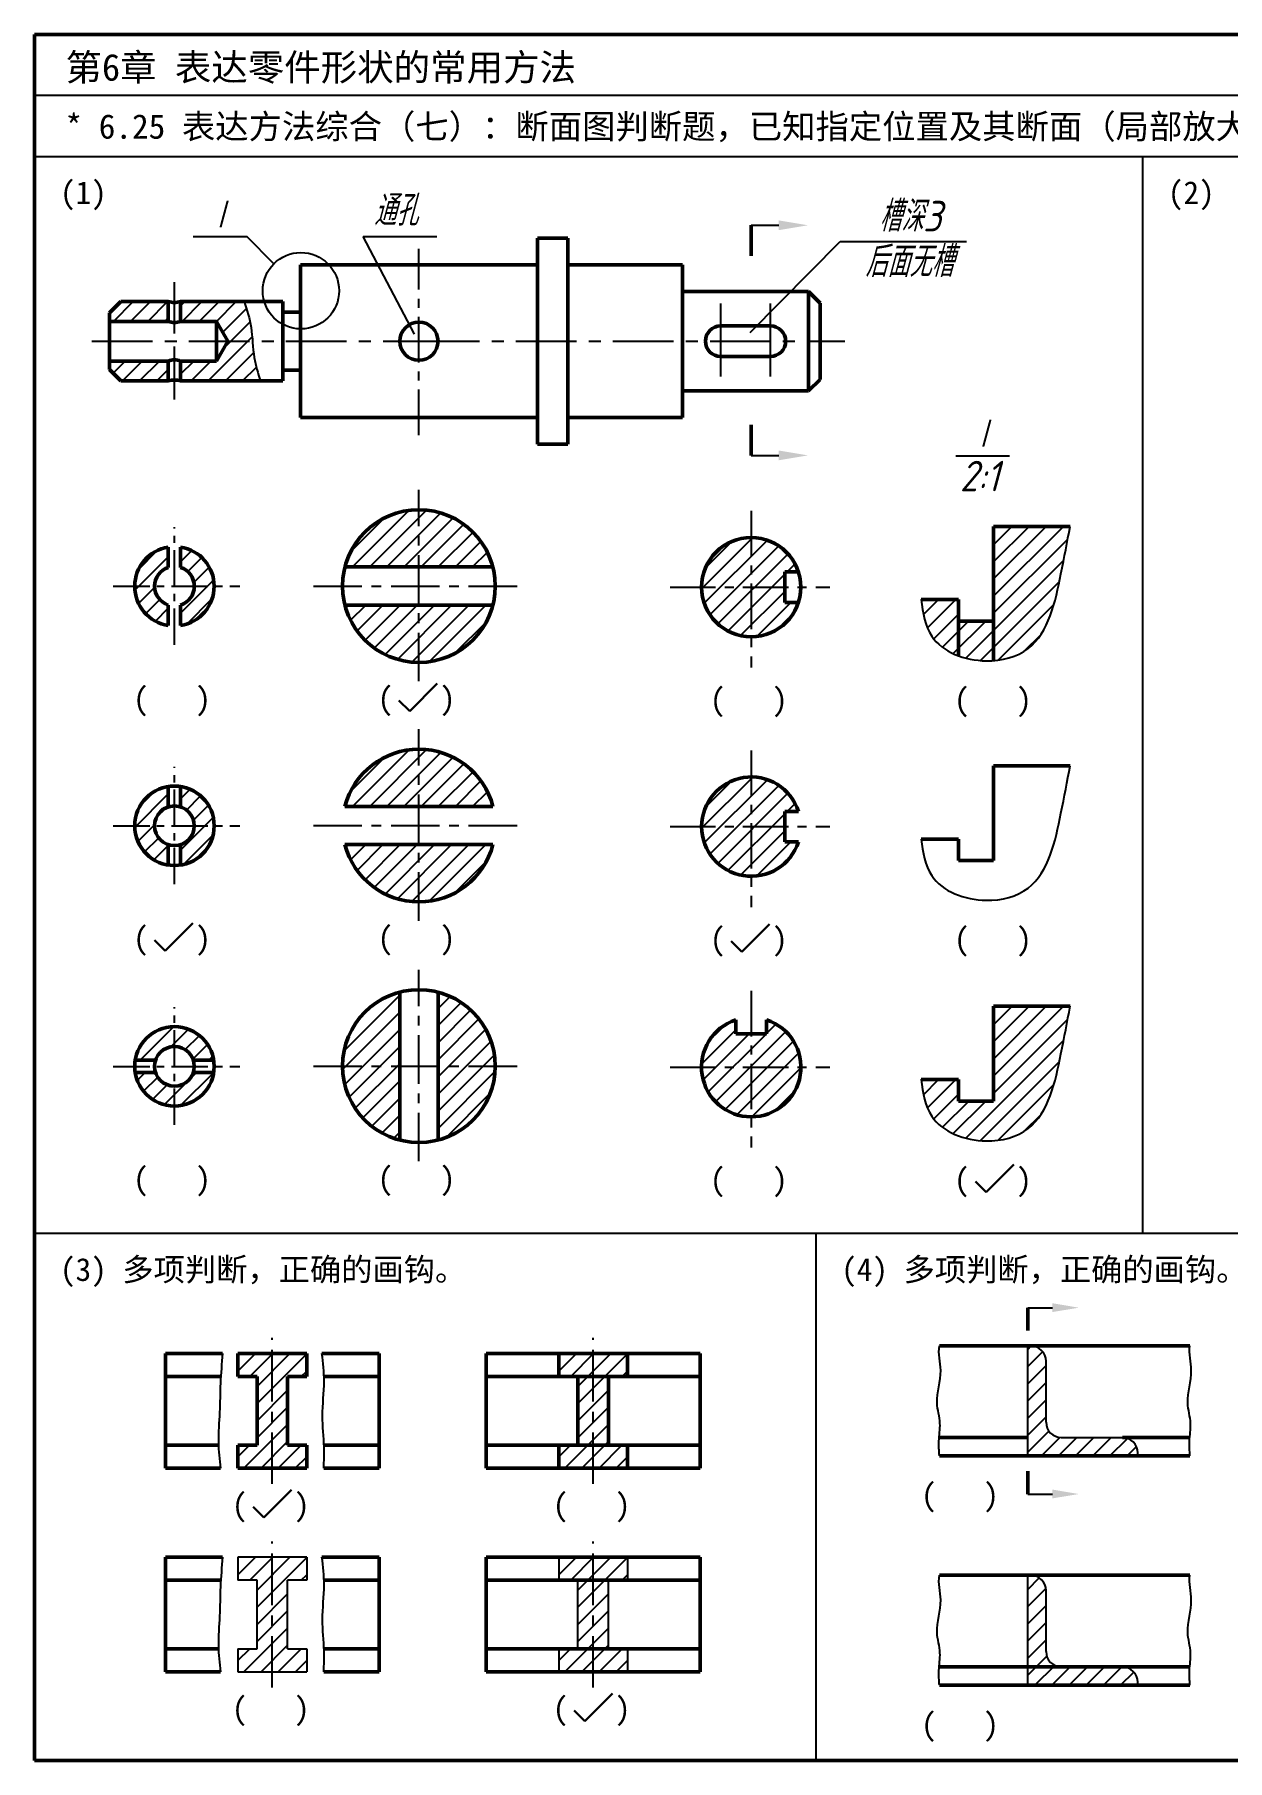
# Model space of a CAD drawing. Header units: millimetres. Extents: x 0 to 322, y 0 to 226.
# Drawn here: x 0 to 156.1, y 0 to 226 of the extents above; entities that cross this region are included whole.
import ezdxf

# ---------------------------------------------------------------- set-up
doc = ezdxf.new("R2010")
doc.units = ezdxf.units.MM
doc.header["$LTSCALE"] = 0.25
doc.linetypes.add('CENTER', pattern=[50.8, 31.75, -6.35, 6.35, -6.35])
doc.layers.add('点画线层', color=7, linetype='CENTER')
doc.layers.add('细实线层', color=7, linetype='Continuous')
doc.layers.add('答案', color=1, linetype='Continuous', lineweight=30)
doc.layers.add('粗实线层', color=7, linetype='Continuous', lineweight=50)
doc.styles.get("Standard").update_dxf_attribs({"font": 'gbeitc.shx', "height": 4, "bigfont": 'gbcbig.shx'})
doc.styles.add('宋体', font='SimSun.ttf', dxfattribs={"height": 3.5})
pattern_1 = [(45, (-6.898, 0), (-1.122532, 1.122532), [])]

msp = doc.modelspace()

# ---------------------------------------------------------------- hatches: boundary and pattern name
at = {"layer": '细实线层'}
h = msp.add_hatch(dxfattribs=at)
h.set_pattern_fill('ANSI31', color=256, scale=0.5, style=0)
h.set_pattern_definition([(45, (-670.4583, -573.1674), (-1.122532, 1.122532), [])])
h.paths.add_polyline_path([(17.51, 191.04), (11.31, 191.04), (9.81, 189.54), (9.81, 188.44), (17.51, 188.44)])
edge = h.paths.add_edge_path()
edge.add_spline(control_points=[(28.53, 185.84), (28.49, 186.45), (28.34, 188.22), (27.8, 189.92), (27.45, 191.04)], knot_values=[0, 0, 0, 0, 1.813186, 5.325549, 5.325549, 5.325549, 5.325549], degree=3, periodic=0)
edge.add_line((27.45, 191.04), (19.11, 191.04))
edge.add_line((19.11, 191.04), (19.11, 188.44))
edge.add_line((19.11, 188.44), (23.81, 188.44))
edge.add_line((23.81, 188.44), (25.31, 185.84))
edge.add_line((25.31, 185.84), (28.53, 185.84))
h.paths.add_polyline_path([(17.51, 183.24), (9.81, 183.24), (9.81, 182.14), (11.31, 180.64), (17.51, 180.64)])
edge = h.paths.add_edge_path()
edge.add_spline(control_points=[(29.57, 180.64), (29.25, 181.65), (28.72, 183.35), (28.59, 185.12), (28.53, 185.84)], knot_values=[5.325549, 5.325549, 5.325549, 5.325549, 8.489433, 10.642177, 10.642177, 10.642177, 10.642177], degree=3, periodic=0)
edge.add_line((28.53, 185.84), (25.31, 185.84))
edge.add_line((25.31, 185.84), (23.81, 183.24))
edge.add_line((23.81, 183.24), (19.11, 183.24))
edge.add_line((19.11, 183.24), (19.11, 180.64))
edge.add_line((19.11, 180.64), (29.57, 180.64))
h = msp.add_hatch(dxfattribs=at)
h.set_pattern_fill('ANSI31', color=256, scale=0.5, style=0)
h.set_pattern_definition([(45, (-667.4583, -581.9874), (-1.122532, 1.122532), [])])
h.paths.add_polyline_path([(50.31, 163.78, 0.341999), (40.63, 156.28), (50.31, 156.28)])
h.paths.add_polyline_path([(50.31, 163.78), (50.31, 156.28), (59.99, 156.28, 0.341999)])
h.paths.add_polyline_path([(59.99, 151.28), (50.31, 151.28), (50.31, 143.78, 0.341999)])
h.paths.add_polyline_path([(50.31, 151.28), (40.63, 151.28, 0.341999), (50.31, 143.78)])
h = msp.add_hatch(dxfattribs=at)
h.set_pattern_fill('ANSI31', color=256, scale=0.5, style=0)
edge = h.paths.add_edge_path()
edge.add_line((120.92, 152), (116.03, 152))
edge.add_spline(control_points=[(116.03, 152), (116.29, 150.28), (116.78, 147.03), (119.47, 145.19), (120.92, 144.65)], knot_values=[0, 0, 0, 0, 4.989593, 9.368462, 9.368462, 9.368462, 9.368462], degree=3, periodic=0)
edge.add_line((120.92, 144.65), (120.92, 152))
edge = h.paths.add_edge_path()
edge.add_line((125.52, 149.2), (120.92, 149.2))
edge.add_line((120.92, 149.2), (120.92, 144.65))
edge.add_spline(control_points=[(120.92, 144.65), (122.06, 144.23), (123.65, 143.95), (125.2, 143.99), (125.52, 144.01)], knot_values=[9.368462, 9.368462, 9.368462, 9.368462, 12.807583, 13.716205, 13.716205, 13.716205, 13.716205], degree=3, periodic=0)
edge.add_line((125.52, 144.01), (125.52, 149.2))
edge = h.paths.add_edge_path()
edge.add_spline(control_points=[(125.52, 144.01), (127.23, 144.14), (132.38, 145.84), (134.11, 154.14), (135.16, 159.58), (135.55, 161.6)], knot_values=[13.716205, 13.716205, 13.716205, 13.716205, 18.540639, 29.218921, 35.558947, 35.558947, 35.558947, 35.558947], degree=3, periodic=0)
edge.add_line((135.55, 161.6), (125.52, 161.6))
edge.add_line((125.52, 161.6), (125.52, 144.01))
h = msp.add_hatch(dxfattribs=at)
h.set_pattern_fill('ANSI31', color=256, scale=0.5, style=0)
h.set_pattern_definition([(45, (-670.4583, -581.9874), (-1.122532, 1.122532), [])])
h.paths.add_polyline_path([(17.51, 158.89, 0.369664), (13.11, 153.75), (15.71, 153.75, -0.325305), (17.51, 156.22)])
h.paths.add_polyline_path([(15.71, 153.75), (13.11, 153.75, 0.369664), (17.51, 148.61), (17.51, 151.27, -0.325305)])
h.paths.add_polyline_path([(23.51, 153.75), (20.91, 153.75, -0.325305), (19.11, 151.27), (19.11, 148.61, 0.369664)])
h.paths.add_polyline_path([(19.11, 158.89), (19.11, 156.22, -0.325305), (20.91, 153.75), (23.51, 153.75, 0.369664)])
h = msp.add_hatch(dxfattribs=at)
h.set_pattern_fill('ANSI31', color=256, scale=0.5, style=0)
h.set_pattern_definition([(45, (-654.8386, -581.9874), (-1.122532, 1.122532), [])])
h.paths.add_polyline_path([(93.8, 160.14), (93.8, 153.64), (98.19, 153.64), (98.19, 155.64), (99.98, 155.64, 0.325305)])
h.paths.add_polyline_path([(93.8, 160.14, 0.414214), (87.3, 153.64), (93.8, 153.64)])
h.paths.add_polyline_path([(93.8, 153.64), (87.3, 153.64, 0.414214), (93.8, 147.14)])
h.paths.add_polyline_path([(99.98, 151.64), (98.19, 151.64), (98.19, 153.64), (93.8, 153.64), (93.8, 147.14, 0.325305)])
h = msp.add_hatch(dxfattribs=at)
h.set_pattern_fill('ANSI31', color=256, scale=0.5, style=0)
h.set_pattern_definition([(45, (-667.4583, -613.3443), (-1.122532, 1.122532), [])])
h.paths.add_polyline_path([(50.31, 132.42, 0.341999), (40.63, 124.92), (50.31, 124.92)])
h.paths.add_polyline_path([(50.31, 132.42), (50.31, 124.92), (59.99, 124.92, 0.341999)])
h.paths.add_polyline_path([(59.99, 119.92), (50.31, 119.92), (50.31, 112.42, 0.341999)])
h.paths.add_polyline_path([(50.31, 119.92), (40.63, 119.92, 0.341999), (50.31, 112.42)])
h = msp.add_hatch(dxfattribs=at)
h.set_pattern_fill('ANSI31', color=256, scale=0.5, style=0)
h.set_pattern_definition([(45, (-670.4583, -581.612), (-1.122532, 1.122532), [])])
h.paths.add_polyline_path([(17.51, 127.53, 0.369664), (13.11, 122.39), (15.71, 122.39, -0.325305), (17.51, 124.86)])
h.paths.add_polyline_path([(15.71, 122.39), (13.11, 122.39, 0.369664), (17.51, 117.25), (17.51, 119.92, -0.325305)])
h.paths.add_polyline_path([(23.51, 122.39), (20.91, 122.39, -0.325305), (19.11, 119.92), (19.11, 117.25, 0.369664)])
h.paths.add_polyline_path([(19.11, 127.53), (19.11, 124.86, -0.325305), (20.91, 122.39), (23.51, 122.39, 0.369664)])
h = msp.add_hatch(dxfattribs=at)
h.set_pattern_fill('ANSI31', color=256, scale=0.5, style=0)
h.set_pattern_definition([(45, (-654.8386, -613.3443), (-1.122532, 1.122532), [])])
h.paths.add_polyline_path([(93.8, 128.78), (93.8, 122.28), (98.19, 122.28), (98.19, 124.28), (99.98, 124.28, 0.325305)])
h.paths.add_polyline_path([(93.8, 128.78, 0.414214), (87.3, 122.28), (93.8, 122.28)])
h.paths.add_polyline_path([(93.8, 122.28), (87.3, 122.28, 0.414214), (93.8, 115.78)])
h.paths.add_polyline_path([(99.98, 120.28), (98.19, 120.28), (98.19, 122.28), (93.8, 122.28), (93.8, 115.78, 0.325305)])
h = msp.add_hatch(dxfattribs=at)
h.set_pattern_fill('ANSI31', color=256, scale=0.5, style=0)
h.set_pattern_definition([(45, (-667.4583, -581.3797), (-1.122532, 1.122532), [])])
h.paths.add_polyline_path([(47.81, 100.61, 0.341999), (40.31, 90.92), (47.81, 90.92)])
h.paths.add_polyline_path([(52.81, 100.61), (52.81, 90.92), (60.31, 90.92, 0.341999)])
h.paths.add_polyline_path([(60.31, 90.92), (52.81, 90.92), (52.81, 81.24, 0.341999)])
h.paths.add_polyline_path([(47.81, 90.92), (40.31, 90.92, 0.341999), (47.81, 81.24)])
h = msp.add_hatch(dxfattribs=at)
h.set_pattern_fill('ANSI31', color=256, scale=0.5, style=0)
edge = h.paths.add_edge_path()
edge.add_spline(control_points=[(116.03, 89.15), (116.29, 87.42), (116.96, 82.98), (123.89, 80.36), (132.31, 82.64), (134.11, 91.28), (135.16, 96.72), (135.55, 98.75)], knot_values=[0, 0, 0, 0, 4.989593, 12.807583, 18.540639, 29.218921, 35.558947, 35.558947, 35.558947, 35.558947], degree=3, periodic=0)
edge.add_line((135.55, 98.75), (125.52, 98.75))
edge.add_line((125.52, 98.75), (125.52, 86.35))
edge.add_line((125.52, 86.35), (120.92, 86.35))
edge.add_line((120.92, 86.35), (120.92, 89.15))
edge.add_line((120.92, 89.15), (116.03, 89.15))
h = msp.add_hatch(dxfattribs=at)
h.set_pattern_fill('ANSI31', color=256, scale=0.5, style=0)
h.set_pattern_definition([(45, (-670.4583, -581.3797), (-1.122532, 1.122532), [])])
h.paths.add_polyline_path([(18.31, 88.29, -0.325305), (15.84, 90.09), (13.17, 90.09, 0.369664), (18.31, 85.69)])
h.paths.add_polyline_path([(23.45, 90.09), (20.78, 90.09, -0.325305), (18.31, 88.29), (18.31, 85.69, 0.369664)])
h.paths.add_polyline_path([(18.31, 96.09), (18.31, 93.49, -0.325305), (20.78, 91.69), (23.45, 91.69, 0.369664)])
h.paths.add_polyline_path([(18.31, 96.09, 0.369664), (13.17, 91.69), (15.84, 91.69, -0.325305), (18.31, 93.49)])
h = msp.add_hatch(dxfattribs=at)
h.set_pattern_fill('ANSI31', color=256, scale=0.5, style=0)
h.set_pattern_definition([(45, (-654.8386, -581.3797), (-1.122532, 1.122532), [])])
h.paths.add_polyline_path([(93.8, 95.17), (91.8, 95.17), (91.8, 96.97, 0.325305), (87.3, 90.78), (93.8, 90.78)])
h.paths.add_polyline_path([(93.8, 90.78), (87.3, 90.78, 0.414214), (93.8, 84.28)])
h.paths.add_polyline_path([(100.3, 90.78), (93.8, 90.78), (93.8, 84.28, 0.414214)])
h.paths.add_polyline_path([(95.8, 96.97), (95.8, 95.17), (93.8, 95.17), (93.8, 90.78), (100.3, 90.78, 0.325305)])
h = msp.add_hatch(dxfattribs=at)
h.set_pattern_fill('ANSI31', color=256, scale=0.5)
h.set_pattern_definition(pattern_1)
h.paths.add_polyline_path([(132.39, 52.29, 0.414214), (130.39, 54.29), (129.99, 54.29), (129.99, 39.89), (144.39, 39.89), (144.39, 40.29, 0.414214), (142.39, 42.29), (134.39, 42.29, -0.414214), (132.39, 44.29)])
h = msp.add_hatch(dxfattribs=at)
h.set_pattern_fill('ANSI31', color=256, scale=0.5)
h.set_pattern_definition([(45, (-2, 6.6379), (-1.12253, 1.12253), [])])
h.paths.add_polyline_path([(35.62, 53.28), (26.62, 53.28), (26.62, 50.28), (35.62, 50.28)])
h.paths.add_polyline_path([(33.12, 50.28), (29.12, 50.28), (29.12, 41.28), (33.12, 41.28)])
h.paths.add_polyline_path([(35.62, 41.28), (26.62, 41.28), (26.62, 38.28), (35.62, 38.28)])
h = msp.add_hatch(dxfattribs=at)
h.set_pattern_fill('ANSI31', color=256, scale=0.5)
h.set_pattern_definition([(45, (40, 6.6379), (-1.12253, 1.12253), [])])
h.paths.add_polyline_path([(77.62, 53.28), (68.62, 53.28), (68.62, 50.28), (77.62, 50.28)])
h.paths.add_polyline_path([(75.12, 50.28), (71.12, 50.28), (71.12, 41.28), (75.12, 41.28)])
h.paths.add_polyline_path([(77.62, 41.28), (68.62, 41.28), (68.62, 38.28), (77.62, 38.28)])
h = msp.add_hatch(dxfattribs=at)
h.set_pattern_fill('ANSI31', color=256, scale=0.5)
h.set_pattern_definition([(45, (-2, -20.03), (-1.12253, 1.12253), [])])
h.paths.add_polyline_path([(35.62, 26.62), (26.62, 26.62), (26.62, 23.62), (35.62, 23.62)])
h.paths.add_polyline_path([(33.12, 23.62), (29.12, 23.62), (29.12, 14.62), (33.12, 14.62)])
h.paths.add_polyline_path([(35.62, 14.62), (26.62, 14.62), (26.62, 11.62), (35.62, 11.62)])
h = msp.add_hatch(dxfattribs=at)
h.set_pattern_fill('ANSI31', color=256, scale=0.5)
h.set_pattern_definition([(45, (40, -20.03), (-1.12253, 1.12253), [])])
h.paths.add_polyline_path([(77.62, 26.62), (68.62, 26.62), (68.62, 23.62), (77.62, 23.62)])
h.paths.add_polyline_path([(75.12, 23.62), (71.12, 23.62), (71.12, 14.62), (75.12, 14.62)])
h.paths.add_polyline_path([(77.62, 14.62), (68.62, 14.62), (68.62, 11.62), (77.62, 11.62)])
h = msp.add_hatch(dxfattribs=at)
h.set_pattern_fill('ANSI31', color=256, scale=0.5)
h.set_pattern_definition(pattern_1)
h.paths.add_polyline_path([(132.39, 22.25, 0.414214), (130.39, 24.25), (129.99, 24.25), (129.99, 12.25), (134.39, 12.25, -0.414214), (132.39, 14.25)])
h.paths.add_polyline_path([(142.39, 12.25), (129.99, 12.25), (129.99, 9.85), (144.39, 9.85), (144.39, 10.25, 0.414214)])

# ---------------------------------------------------------------- linework, layer by layer
at = {"lineweight": 50}
for p, q in [((322, 226), (0, 226)), ((0, 226), (0, 0)), ((0, 0), (322, 0))]:
    msp.add_line(p, q, dxfattribs=at)
for p, q in [((322, 218), (0, 218)), ((322, 210), (0, 210)), ((145, 210), (145, 69)), ((322, 69), (0, 69)), ((102.25, 69), (102.25, 0))]:
    msp.add_line(p, q)
at = {"layer": '点画线层', "ltscale": 0.75}
for p, q in [((50.31, 173.55), (50.31, 197.95)), ((93.8, 163.62), (93.8, 143.11)), ((83.19, 153.64), (104.08, 153.64)), ((93.8, 132.26), (93.8, 111.75)), ((83.19, 122.28), (104.08, 122.28)), ((93.8, 100.76), (93.8, 80.25)), ((83.19, 90.78), (104.08, 90.78))]:
    msp.add_line(p, q, dxfattribs=at)
at = {"layer": '点画线层'}
for p, q in [((18.31, 186.84), (18.31, 193.58)), ((7.51, 185.84), (50.31, 185.84)), ((50.31, 185.84), (106.05, 185.84)), ((18.31, 178.19), (18.31, 185.16))]:
    msp.add_line(p, q, dxfattribs=at)
at = {"layer": '点画线层', "ltscale": 0.8}
for p, q in [((50.31, 141.32), (50.31, 166.39)), ((36.5, 153.78), (64.11, 153.78)), ((50.31, 109.96), (50.31, 135.03)), ((36.5, 122.42), (64.11, 122.42)), ((50.31, 78.46), (50.31, 103.53)), ((36.5, 90.92), (64.11, 90.92))]:
    msp.add_line(p, q, dxfattribs=at)
at = {"layer": '点画线层', "ltscale": 0.6}
for p, q in [((18.31, 146.09), (18.31, 161.49)), ((10.31, 153.75), (26.87, 153.75)), ((18.31, 114.74), (18.31, 130.13)), ((10.31, 122.39), (26.87, 122.39)), ((18.31, 83.24), (18.31, 98.63)), ((10.31, 90.89), (26.87, 90.89))]:
    msp.add_line(p, q, dxfattribs=at)
at = {"layer": '点画线层', "ltscale": 0.85}
for p, q in [((31.12, 36.21), (31.12, 55.34)), ((73.12, 36.21), (73.12, 55.34)), ((31.12, 9.54), (31.12, 28.68)), ((73.12, 9.54), (73.12, 28.68))]:
    msp.add_line(p, q, dxfattribs=at)
at = {"layer": '答案'}
for p, q in [((49.1, 137.4), (52.72, 141.02)), ((47.7, 138.8), (49.1, 137.4)), ((17.1, 106.01), (20.72, 109.63)), ((92.59, 105.9), (96.21, 109.52)), ((15.7, 107.41), (17.1, 106.01)), ((91.19, 107.3), (92.59, 105.9)), ((124.54, 74.4), (128.16, 78.02)), ((123.15, 75.8), (124.54, 74.4)), ((30.02, 31.81), (33.64, 35.42)), ((28.63, 33.2), (30.02, 31.81)), ((72.02, 5.14), (75.64, 8.76)), ((70.63, 6.53), (72.02, 5.14))]:
    msp.add_line(p, q, dxfattribs=at)
at = {"layer": '粗实线层'}
for p, q in [((65.81, 199.34), (69.81, 199.34)), ((65.81, 172.34), (65.81, 199.34)), ((69.81, 172.34), (69.81, 199.34)), ((93.8, 197.02), (93.8, 201.02)), ((34.81, 195.84), (65.81, 195.84)), ((34.81, 175.84), (34.81, 195.84)), ((69.81, 195.84), (84.81, 195.84)), ((84.81, 175.84), (84.81, 195.84)), ((84.81, 192.34), (101.31, 192.34)), ((101.31, 179.34), (101.31, 192.34)), ((101.31, 192.34), (102.81, 190.84)), ((11.31, 191.04), (9.81, 189.54)), ((11.31, 191.04), (17.51, 191.04)), ((17.51, 191.04), (17.51, 188.44)), ((19.11, 191.04), (32.51, 191.04)), ((19.11, 191.04), (19.11, 188.44)), ((32.51, 180.64), (32.51, 191.04)), ((102.81, 180.84), (102.81, 190.84)), ((9.81, 182.14), (9.81, 189.54)), ((9.81, 188.44), (17.51, 188.44)), ((19.11, 188.44), (23.81, 188.44)), ((23.81, 183.24), (23.81, 188.44)), ((23.81, 188.44), (25.31, 185.84)), ((32.51, 189.64), (34.81, 189.64)), ((89.81, 187.84), (96.31, 187.84)), ((23.81, 183.24), (25.31, 185.84)), ((9.81, 183.24), (17.51, 183.24)), ((17.51, 180.64), (17.51, 183.24)), ((19.11, 183.24), (23.81, 183.24)), ((19.11, 180.64), (19.11, 183.24)), ((89.81, 183.84), (96.31, 183.84)), ((9.81, 182.14), (11.31, 180.64)), ((32.51, 182.04), (34.81, 182.04)), ((101.31, 179.34), (102.81, 180.84)), ((11.31, 180.64), (17.51, 180.64)), ((19.11, 180.64), (32.51, 180.64)), ((84.81, 179.34), (101.31, 179.34)), ((34.81, 175.84), (65.81, 175.84)), ((69.81, 175.84), (84.81, 175.84)), ((93.8, 174.89), (93.8, 170.89)), ((65.81, 172.34), (69.81, 172.34)), ((125.52, 161.6), (135.55, 161.6)), ((125.52, 144.01), (125.52, 161.6)), ((17.51, 156.22), (17.51, 158.89)), ((19.11, 156.22), (19.11, 158.89)), ((40.63, 156.28), (59.99, 156.28)), ((98.19, 155.64), (99.98, 155.64)), ((98.19, 151.64), (98.19, 155.64)), ((98.19, 151.64), (99.98, 151.64)), ((116.03, 152), (120.92, 152)), ((120.92, 144.65), (120.92, 152)), ((17.51, 148.61), (17.51, 151.27)), ((19.11, 148.61), (19.11, 151.27)), ((40.63, 151.28), (59.99, 151.28)), ((120.92, 149.2), (125.52, 149.2)), ((125.52, 130.25), (135.55, 130.25)), ((125.52, 117.85), (125.52, 130.25)), ((17.51, 124.86), (17.51, 127.53)), ((19.11, 124.86), (19.11, 127.53)), ((40.63, 124.92), (59.99, 124.92)), ((98.19, 124.28), (99.98, 124.28)), ((98.19, 120.28), (98.19, 124.28)), ((17.51, 117.25), (17.51, 119.92)), ((19.11, 117.25), (19.11, 119.92)), ((40.63, 119.92), (59.99, 119.92)), ((98.19, 120.28), (99.98, 120.28)), ((116.03, 120.65), (120.92, 120.65)), ((120.92, 117.85), (120.92, 120.65)), ((120.92, 117.85), (125.52, 117.85)), ((47.81, 81.24), (47.81, 100.61)), ((52.81, 81.24), (52.81, 100.61)), ((125.52, 98.75), (135.55, 98.75)), ((125.52, 86.35), (125.52, 98.75)), ((91.8, 95.17), (91.8, 96.97)), ((95.8, 95.17), (91.8, 95.17)), ((95.8, 95.17), (95.8, 96.97)), ((15.84, 91.69), (13.17, 91.69)), ((23.45, 91.69), (20.78, 91.69)), ((15.84, 90.09), (13.17, 90.09)), ((23.45, 90.09), (20.78, 90.09)), ((116.03, 89.15), (120.92, 89.15)), ((120.92, 86.35), (120.92, 89.15)), ((120.92, 86.35), (125.52, 86.35)), ((129.99, 56.29), (129.99, 59.29)), ((118.43, 54.29), (151.23, 54.29)), ((17.12, 53.28), (17.12, 38.28)), ((24.62, 53.28), (17.12, 53.28)), ((26.62, 53.28), (26.62, 50.28)), ((35.62, 53.28), (26.62, 53.28)), ((35.62, 53.28), (35.62, 50.28)), ((45.12, 53.28), (37.62, 53.28)), ((45.12, 38.28), (45.12, 53.28)), ((87.12, 53.28), (59.12, 53.28)), ((59.12, 53.28), (59.12, 38.28)), ((68.62, 53.28), (68.62, 50.28)), ((77.62, 53.28), (77.62, 50.28)), ((87.12, 38.28), (87.12, 53.28)), ((24.37, 50.28), (17.12, 50.28)), ((29.12, 50.28), (26.62, 50.28)), ((29.12, 41.28), (29.12, 50.28)), ((33.12, 41.28), (33.12, 50.28)), ((35.62, 50.28), (33.12, 50.28)), ((45.12, 50.28), (37.89, 50.28)), ((87.12, 50.28), (59.12, 50.28)), ((71.12, 41.28), (71.12, 50.28)), ((75.12, 41.28), (75.12, 50.28)), ((17.12, 41.28), (24.07, 41.28)), ((26.62, 41.28), (26.62, 38.28)), ((26.62, 41.28), (29.12, 41.28)), ((33.12, 41.28), (35.62, 41.28)), ((35.62, 41.28), (35.62, 38.28)), ((37.89, 41.28), (45.12, 41.28)), ((59.12, 41.28), (87.12, 41.28)), ((68.62, 41.28), (68.62, 38.28)), ((77.62, 41.28), (77.62, 38.28)), ((118.4, 42.29), (129.99, 42.29)), ((142.39, 42.29), (151.2, 42.29)), ((118.43, 39.89), (151.23, 39.89)), ((17.12, 38.28), (24.33, 38.28)), ((26.62, 38.28), (35.62, 38.28)), ((37.85, 38.28), (45.12, 38.28)), ((59.12, 38.28), (87.12, 38.28)), ((129.99, 37.89), (129.99, 34.89)), ((24.62, 26.62), (17.12, 26.62)), ((17.12, 26.62), (17.12, 11.62)), ((45.12, 26.62), (37.62, 26.62)), ((45.12, 11.62), (45.12, 26.62)), ((87.12, 26.62), (59.12, 26.62)), ((59.12, 26.62), (59.12, 11.62)), ((87.12, 11.62), (87.12, 26.62)), ((24.37, 23.62), (17.12, 23.62)), ((45.12, 23.62), (37.89, 23.62)), ((87.12, 23.62), (59.12, 23.62)), ((118.43, 24.25), (151.23, 24.25)), ((17.12, 14.62), (24.07, 14.62)), ((37.89, 14.62), (45.12, 14.62)), ((59.12, 14.62), (87.12, 14.62)), ((17.12, 11.62), (24.33, 11.62)), ((37.85, 11.62), (45.12, 11.62)), ((59.12, 11.62), (87.12, 11.62)), ((118.4, 12.25), (151.2, 12.25)), ((118.43, 9.85), (151.23, 9.85))]:
    msp.add_line(p, q, dxfattribs=at)
for centre, radius in [((50.31, 185.84), 2.5), ((50.31, 153.78), 10), ((93.8, 153.64), 6.5), ((18.31, 122.39), 5.2), ((18.31, 122.39), 2.6), ((50.31, 90.92), 10), ((18.31, 90.89), 5.2), ((18.31, 90.89), 2.6)]:
    msp.add_circle(centre, radius, dxfattribs=at)
for centre, radius, start, end in [((89.81, 185.84), 2, 90, 270), ((96.31, 185.84), 2, 270, 90), ((18.31, 153.75), 5.2, 98.8499, 261.1501), ((18.31, 153.75), 5.2, 278.8499, 81.1501), ((18.31, 153.75), 2.6, 107.9202, 252.0798), ((18.31, 153.75), 2.6, 287.9202, 72.0798), ((50.31, 122.42), 10, 14.4775, 165.5225), ((93.8, 122.28), 6.5, 17.9202, 342.0798), ((50.31, 122.42), 10, 194.4775, 345.5225), ((93.8, 90.78), 6.5, 107.9202, 72.0798)]:
    msp.add_arc(centre, radius, start, end, dxfattribs=at)
for points in [[(17.51, 191.02), (18.31, 190.92), (19.11, 191.04)], [(17.51, 188.44), (18.31, 188.26), (19.11, 188.44)], [(17.51, 183.24), (18.31, 183.42), (19.11, 183.24)], [(17.51, 180.66), (18.31, 180.76), (19.11, 180.64)]]:
    msp.add_spline(points, degree=3, dxfattribs=at)
at = {"layer": '细实线层'}
for p, q in [((20.76, 199.54), (27.77, 199.54)), ((31.32, 195.99), (27.77, 199.54)), ((43, 199.54), (52.64, 199.54)), ((49.75, 186.75), (43, 199.54)), ((93.66, 186.98), (105.44, 198.9)), ((93.8, 201.02), (97.4, 201.02)), ((105.44, 198.9), (121.96, 198.9)), ((89.81, 181.2), (89.81, 190.76)), ((96.31, 181.2), (96.31, 190.76)), ((93.8, 170.89), (97.4, 170.89)), ((120.59, 170.85), (127.6, 170.85)), ((129.99, 59.29), (133.23, 59.29)), ((129.99, 39.89), (129.99, 54.29)), ((129.99, 54.29), (130.39, 54.29)), ((132.39, 44.29), (132.39, 52.29)), ((134.39, 42.29), (142.39, 42.29)), ((129.99, 39.89), (144.39, 39.89)), ((144.39, 39.89), (144.39, 40.29)), ((129.99, 34.89), (133.23, 34.89)), ((35.62, 26.62), (26.62, 26.62)), ((26.62, 26.62), (26.62, 23.62)), ((35.62, 26.62), (35.62, 23.62)), ((68.62, 26.62), (68.62, 23.62)), ((77.62, 26.62), (77.62, 23.62)), ((29.12, 23.62), (26.62, 23.62)), ((29.12, 14.62), (29.12, 23.62)), ((35.62, 23.62), (33.12, 23.62)), ((33.12, 14.62), (33.12, 23.62)), ((71.12, 14.62), (71.12, 23.62)), ((75.12, 14.62), (75.12, 23.62)), ((129.99, 9.85), (129.99, 24.25)), ((129.99, 24.25), (130.39, 24.25)), ((132.39, 14.25), (132.39, 22.25)), ((26.62, 14.62), (29.12, 14.62)), ((26.62, 14.62), (26.62, 11.62)), ((33.12, 14.62), (35.62, 14.62)), ((35.62, 14.62), (35.62, 11.62)), ((68.62, 14.62), (68.62, 11.62)), ((77.62, 14.62), (77.62, 11.62)), ((26.62, 11.62), (35.62, 11.62)), ((134.39, 12.25), (142.39, 12.25)), ((129.99, 9.85), (144.39, 9.85)), ((144.39, 9.85), (144.39, 10.25))]:
    msp.add_line(p, q, dxfattribs=at)
msp.add_circle((34.86, 192.45), 5, dxfattribs=at)
for centre, start, end in [((130.39, 52.29), 0, 90), ((134.39, 44.29), 180, 270), ((142.39, 40.29), 0, 90), ((130.39, 22.25), 0, 90), ((134.39, 14.25), 180, 270), ((142.39, 10.25), 0, 90)]:
    msp.add_arc(centre, 2, start, end, dxfattribs=at)
for points in [[(27.45, 191.04), (28.34, 187.64), (28.76, 183.7), (29.57, 180.64)], [(116.03, 152), (117.43, 147.22), (124.55, 143.99), (130.05, 145.6), (134.34, 155.38), (135.55, 161.6)], [(116.03, 120.65), (117.43, 115.86), (124.55, 112.63), (130.05, 114.24), (134.34, 124.03), (135.55, 130.25)], [(116.03, 89.15), (117.43, 84.36), (124.55, 81.13), (130.05, 82.74), (134.34, 92.53), (135.55, 98.75)], [(24.62, 53.28), (24.33, 49.4), (24.22, 45.59), (24.06, 41.66), (24.33, 38.28)], [(37.85, 38.28), (37.9, 41.02), (37.69, 45.1), (37.9, 49.67), (37.62, 53.28)], [(24.62, 26.62), (24.33, 22.73), (24.22, 18.92), (24.06, 14.99), (24.33, 11.62)], [(37.85, 11.62), (37.9, 14.35), (37.69, 18.43), (37.9, 23), (37.62, 26.62)]]:
    msp.add_spline(points, degree=3, dxfattribs=at)
for points in [[(118.43, 39.89), (118.39, 40.54), (118.28, 41.95), (118.71, 44.27), (117.72, 47.33), (119.04, 50.7), (118.25, 53.25), (118.43, 54.29)], [(151.23, 39.89), (151.19, 40.54), (151.08, 41.95), (151.51, 44.27), (150.52, 47.33), (151.84, 50.7), (151.05, 53.25), (151.23, 54.29)], [(118.43, 9.85), (118.39, 10.49), (118.28, 11.91), (118.71, 14.22), (117.72, 17.28), (119.04, 20.65), (118.25, 23.2), (118.43, 24.25)], [(151.23, 9.85), (151.19, 10.49), (151.08, 11.91), (151.51, 14.22), (150.52, 17.28), (151.84, 20.65), (151.05, 23.2), (151.23, 24.25)]]:
    msp.add_open_spline(points, degree=3, knots=[0, 0, 0, 0, 1.936577, 4.23941, 6.939449, 11.233871, 14.461896, 14.461896, 14.461896, 14.461896], dxfattribs=at)
for points in [[(97.4, 201.66), (97.4, 200.38), (101.24, 201.02)], [(97.4, 171.53), (97.4, 170.25), (101.24, 170.89)], [(133.23, 58.72), (133.23, 59.87), (136.69, 59.29)], [(133.23, 35.47), (133.23, 34.32), (136.69, 34.89)]]:
    msp.add_solid(points, dxfattribs=at)

# ---------------------------------------------------------------- texts
at = {"style": '宋体'}
for s, height, p in [('第6章 表达零件形状的常用方法', 3.5, (4.05, 219.96)), ('* 6.25 表达方法综合（七）：断面图判断题，已知指定位置及其断面（局部放大图），在表达正确的图下括号内画钩。', 3.2, (4.05, 212.36)), ('(1)', 3, (3.33, 203.79)), ('(2)', 3, (148.33, 203.79)), ('(3) 多项判断，正确的画钩。', 3, (3.33, 62.79)), ('(4) 多项判断，正确的画钩。', 3, (105.58, 62.79))]:
    msp.add_text(s, height=height, dxfattribs=at).set_placement(p)
at = {"layer": '细实线层'}
for s, p in [('Ⅰ', (22.8, 200.35)), ('通孔', (44.4, 200.97)), ('槽深3', (110.53, 200.21)), ('后面无槽', (108.71, 194.27)), ('Ⅰ', (122.63, 171.66)), ('2:1', (121.11, 166.18))]:
    msp.add_text(s, height=4, dxfattribs=at).set_placement(p)
at = {"layer": '细实线层', "style": '宋体'}
for p in [(12.89, 137.52), (44.89, 137.55), (88.38, 137.41), (120.33, 137.41), (12.89, 106.16), (44.89, 106.2), (88.38, 106.05), (120.33, 106.05), (12.89, 74.66), (44.89, 74.7), (88.38, 74.55), (120.33, 74.55), (116.02, 33.27), (25.81, 31.96), (67.81, 31.96), (25.81, 5.29), (67.81, 5.29), (116.02, 3.23)]:
    msp.add_text('(   )', height=3, dxfattribs=at).set_placement(p)

doc.saveas('drawing.dxf')
